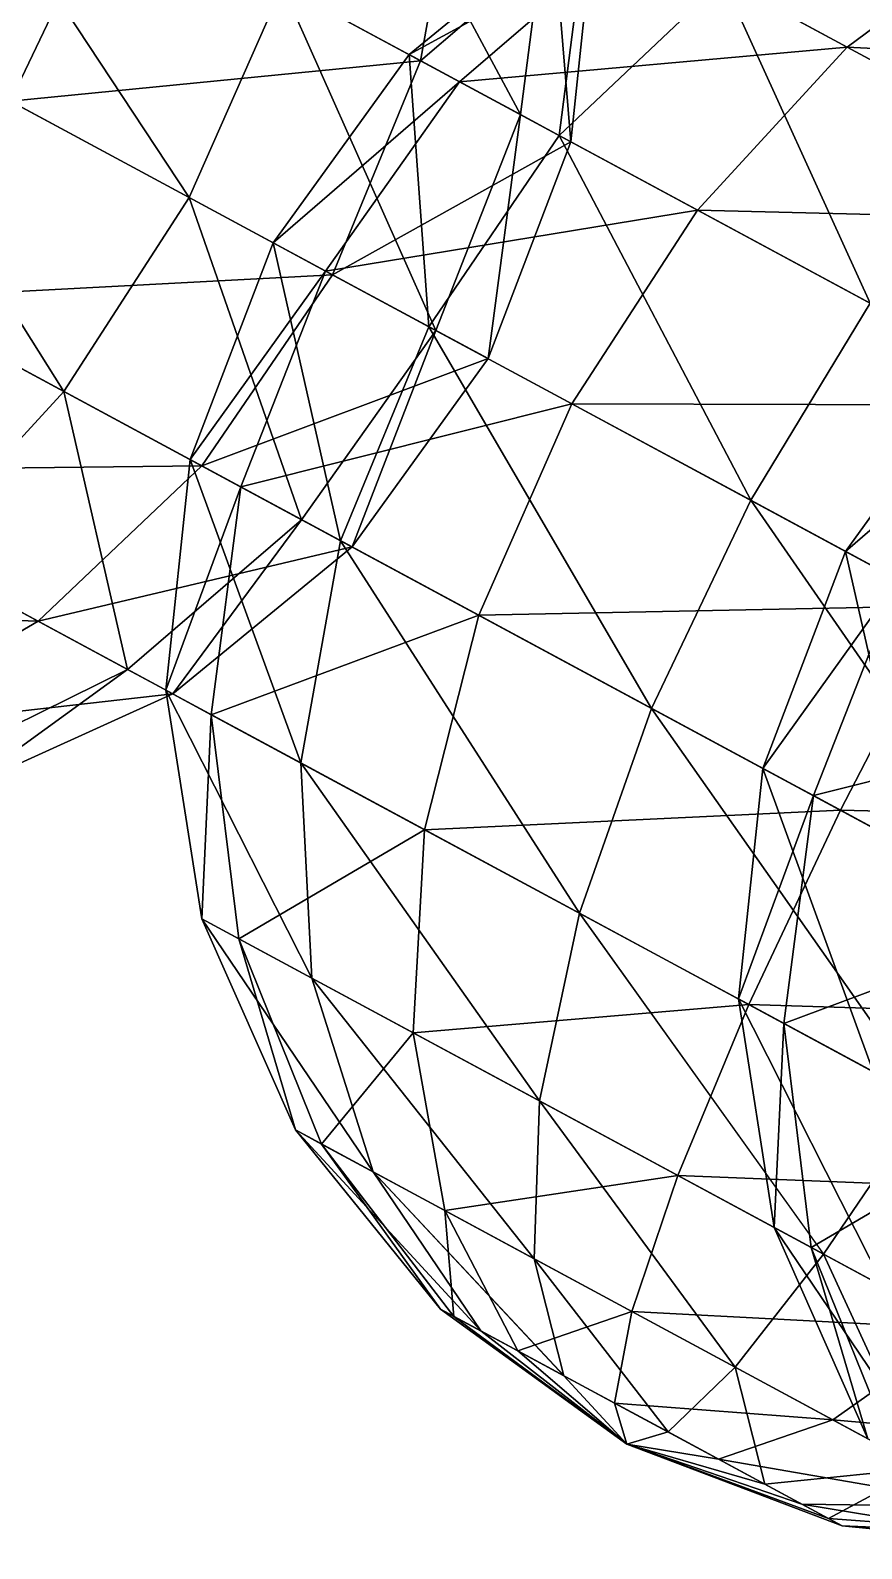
# Model space of a CAD drawing. Header units: metres. Extents: x -386 to 289, y -317 to 299.
# Drawn here: x 141.4 to 169.4, y 44.8 to 96 of the extents above; entities that cross this region are included whole.
import ezdxf

# ---------------------------------------------------------------- set-up
doc = ezdxf.new("R2010")
doc.units = ezdxf.units.M

msp = doc.modelspace()

# ---------------------------------------------------------------- linework, layer by layer
for points in [[(151.7312, 104.73092, -598.9949), (149.9038, 97.495445, -596.61957), (157.9263, 93.16673, -608.5318), (157.9264, 93.16683, -608.5317)], [(151.7312, 104.73092, -598.9949), (157.9263, 93.16673, -608.5318), (158.924, 100.8499, -609.67505), (158.9241, 100.85, -609.6749)], [(137.71432, 104.072525, -590.86115), (134.14587, 97.175224, -589.84784), (146.76534, 90.36613, -595.8094), (146.76544, 90.36623, -595.80927)], [(137.71432, 104.072525, -590.86115), (146.76534, 90.36613, -595.8094), (149.9038, 97.495445, -596.61957), (149.9039, 97.495544, -596.61945)], [(155.90988, 102.47623, -635.42914), (154.5645, 94.98067, -637.2567), (144.08098, 100.63727, -646.3725), (144.08109, 100.63737, -646.3724)], [(160.45349, 100.02463, -623.0109), (154.5645, 94.98067, -637.2567), (155.90988, 102.47623, -635.42914), (155.90999, 102.476326, -635.429)], [(144.08098, 100.63727, -646.3725), (140.7371, 93.61879, -647.31744), (127.185074, 100.93107, -649.3243), (127.18517, 100.93117, -649.32416)], [(171.04149, 101.37161, -343.261), (164.76573, 97.697876, -340.35373), (174.16501, 92.6263, -332.1807), (174.16512, 92.626396, -332.1806)], [(154.5645, 94.98067, -637.2567), (140.7371, 93.61879, -647.31744), (144.08098, 100.63727, -646.3725), (144.08109, 100.63737, -646.3724)], [(158.924, 100.8499, -609.67505), (157.9263, 93.16673, -608.5318), (159.63225, 92.24626, -623.406), (159.63235, 92.24636, -623.4059)], [(158.924, 100.8499, -609.67505), (159.63225, 92.24626, -623.406), (160.45349, 100.02463, -623.0109), (160.4536, 100.02473, -623.0108)], [(161.75162, 99.3242, -366.10776), (154.17178, 95.192566, -352.3768), (160.22212, 100.149475, -352.77188), (160.22223, 100.149574, -352.7718)], [(160.22212, 100.149475, -352.77188), (154.17178, 95.192566, -352.3768), (159.23953, 92.45816, -338.52615), (159.23964, 92.45826, -338.52606)], [(160.45349, 100.02463, -623.0109), (159.63225, 92.24626, -623.406), (154.5645, 94.98067, -637.2567), (154.5646, 94.98077, -637.2566)], [(160.22212, 100.149475, -352.77188), (159.23953, 92.45816, -338.52615), (164.76573, 97.697876, -340.35373), (164.76584, 97.697975, -340.35364)], [(174.45335, 99.53066, -373.00943), (168.94441, 95.443184, -376.788), (161.75162, 99.3242, -366.10776), (161.75172, 99.3243, -366.10767)], [(183.37666, 94.715904, -377.22485), (168.94441, 95.443184, -376.788), (174.45335, 99.53066, -373.00943), (174.45346, 99.53076, -373.00934)], [(161.75162, 99.3242, -366.10776), (155.87772, 94.272095, -367.25104), (154.17178, 95.192566, -352.3768), (154.17189, 95.192665, -352.3767)], [(168.94441, 95.443184, -376.788), (155.87772, 94.272095, -367.25104), (161.75162, 99.3242, -366.10776), (161.75172, 99.3243, -366.10767)], [(149.9038, 97.495445, -596.61957), (146.76534, 90.36613, -595.8094), (155.07085, 85.88472, -608.14185), (155.07095, 85.88482, -608.1417)], [(149.9038, 97.495445, -596.61957), (155.07085, 85.88472, -608.14185), (157.9263, 93.16673, -608.5318), (157.9264, 93.16683, -608.5317)], [(164.76573, 97.697876, -340.35373), (159.23953, 92.45816, -338.52615), (169.72305, 86.80156, -329.4103), (169.72316, 86.80166, -329.41022)], [(164.76573, 97.697876, -340.35373), (169.72305, 86.80156, -329.4103), (174.16501, 92.6263, -332.1807), (174.16512, 92.626396, -332.1806)], [(134.14587, 97.175224, -589.84784), (130.34021, 90.4059, -590.86115), (142.52968, 83.82882, -596.61957), (142.52979, 83.82892, -596.61945)], [(134.14587, 97.175224, -589.84784), (142.52968, 83.82882, -596.61957), (146.76534, 90.36613, -595.8094), (146.76544, 90.36623, -595.80927)], [(168.94441, 95.443184, -376.788), (163.90024, 89.94338, -379.16327), (155.87772, 94.272095, -367.25104), (155.87782, 94.272194, -367.25095)], [(179.87318, 89.54633, -381.9508), (163.90024, 89.94338, -379.16327), (168.94441, 95.443184, -376.788), (168.94452, 95.44328, -376.7879)], [(183.37666, 94.715904, -377.22485), (179.87318, 89.54633, -381.9508), (168.94441, 95.443184, -376.788), (168.94452, 95.44328, -376.7879)], [(168.94441, 95.443184, -376.788), (168.94441, 95.443184, -376.788), (179.87318, 89.54633, -381.9508), (179.87329, 89.54643, -381.9507)], [(154.5645, 94.98067, -637.2567), (151.59044, 87.76264, -637.88007), (140.7371, 93.61879, -647.31744), (140.73721, 93.61889, -647.3173)], [(155.87772, 94.272095, -367.25104), (149.59296, 88.84043, -352.24207), (154.17178, 95.192566, -352.3768), (154.17189, 95.192665, -352.3767)], [(154.17178, 95.192566, -352.3768), (149.59296, 88.84043, -352.24207), (154.83948, 86.00957, -337.9028), (154.83958, 86.00967, -337.9027)], [(159.63225, 92.24626, -623.406), (151.59044, 87.76264, -637.88007), (154.5645, 94.98067, -637.2567), (154.5646, 94.98077, -637.2566)], [(154.17178, 95.192566, -352.3768), (154.83948, 86.00957, -337.9028), (159.23953, 92.45816, -338.52615), (159.23964, 92.45826, -338.52606)], [(155.87772, 94.272095, -367.25104), (151.35907, 87.88749, -367.641), (149.59296, 88.84043, -352.24207), (149.59306, 88.84053, -352.24197)], [(163.90024, 89.94338, -379.16327), (151.35907, 87.88749, -367.641), (155.87772, 94.272095, -367.25104), (155.87782, 94.272194, -367.25095)], [(151.59044, 87.76264, -637.88007), (136.70686, 86.97064, -646.3725), (140.7371, 93.61879, -647.31744), (140.73721, 93.61889, -647.3173)], [(157.9263, 93.16673, -608.5318), (155.07085, 85.88472, -608.14185), (156.83696, 84.93177, -623.5408), (156.83707, 84.93187, -623.54065)], [(157.9263, 93.16673, -608.5318), (156.83696, 84.93177, -623.5408), (159.63225, 92.24626, -623.406), (159.63235, 92.24636, -623.4059)], [(159.63225, 92.24626, -623.406), (156.83696, 84.93177, -623.5408), (151.59044, 87.76264, -637.88007), (151.59055, 87.76274, -637.87994)], [(159.23953, 92.45816, -338.52615), (154.83948, 86.00957, -337.9028), (165.69283, 80.15341, -328.4654), (165.69293, 80.15351, -328.4653)], [(159.23953, 92.45816, -338.52615), (165.69283, 80.15341, -328.4654), (169.72305, 86.80156, -329.4103), (169.72316, 86.80166, -329.41022)], [(130.34021, 90.4059, -590.86115), (137.4855, 78.329025, -598.9949), (142.52968, 83.82882, -596.61957), (142.52979, 83.82892, -596.61945)], [(146.76534, 90.36613, -595.8094), (142.52968, 83.82882, -596.61957), (150.55219, 79.50011, -608.5318), (150.55229, 79.500206, -608.5317)], [(146.76534, 90.36613, -595.8094), (150.55219, 79.50011, -608.5318), (155.07085, 85.88472, -608.14185), (155.07095, 85.88482, -608.1417)], [(163.90024, 89.94338, -379.16327), (159.66458, 83.406075, -379.97345), (151.35907, 87.88749, -367.641), (151.35918, 87.88759, -367.6409)], [(176.0897, 83.3663, -384.92166), (159.66458, 83.406075, -379.97345), (163.90024, 89.94338, -379.16327), (163.90034, 89.94348, -379.16318)], [(179.87318, 89.54633, -381.9508), (176.0897, 83.3663, -384.92166), (163.90024, 89.94338, -379.16327), (163.90034, 89.94348, -379.16318)], [(163.90024, 89.94338, -379.16327), (163.90024, 89.94338, -379.16327), (176.0897, 83.3663, -384.92166), (176.08981, 83.3664, -384.92157)], [(151.35907, 87.88749, -367.641), (146.79767, 81.52594, -352.3768), (149.59296, 88.84043, -352.24207), (149.59306, 88.84053, -352.24197)], [(149.59296, 88.84043, -352.24207), (146.79767, 81.52594, -352.3768), (151.86542, 78.791534, -338.52615), (151.86552, 78.79163, -338.52606)], [(149.59296, 88.84043, -352.24207), (151.86542, 78.791534, -338.52615), (154.83948, 86.00957, -337.9028), (154.83958, 86.00967, -337.9027)], [(151.59044, 87.76264, -637.88007), (147.19038, 81.31404, -637.2567), (136.70686, 86.97064, -646.3725), (136.70697, 86.97074, -646.3724)], [(151.35907, 87.88749, -367.641), (148.5036, 80.60547, -367.25104), (146.79767, 81.52594, -352.3768), (146.79778, 81.52604, -352.3767)], [(156.83696, 84.93177, -623.5408), (147.19038, 81.31404, -637.2567), (151.59044, 87.76264, -637.88007), (151.59055, 87.76274, -637.87994)], [(159.66458, 83.406075, -379.97345), (148.5036, 80.60547, -367.25104), (151.35907, 87.88749, -367.641), (151.35918, 87.88759, -367.6409)], [(147.19038, 81.31404, -637.2567), (132.26491, 81.145905, -643.6022), (136.70686, 86.97064, -646.3725), (136.70697, 86.97074, -646.3724)], [(169.72305, 86.80156, -329.4103), (165.69283, 80.15341, -328.4654), (179.24486, 72.84113, -326.4586), (179.24496, 72.84123, -326.4585)], [(155.07085, 85.88472, -608.14185), (150.55219, 79.50011, -608.5318), (152.25813, 78.579636, -623.406), (152.25824, 78.579735, -623.4059)], [(154.83948, 86.00957, -337.9028), (151.86542, 78.791534, -338.52615), (162.34894, 73.134926, -329.4103), (162.34904, 73.135025, -329.41022)], [(155.07085, 85.88472, -608.14185), (152.25813, 78.579636, -623.406), (156.83696, 84.93177, -623.5408), (156.83707, 84.93187, -623.54065)], [(154.83948, 86.00957, -337.9028), (162.34894, 73.134926, -329.4103), (165.69283, 80.15341, -328.4654), (165.69293, 80.15351, -328.4653)], [(156.83696, 84.93177, -623.5408), (152.25813, 78.579636, -623.406), (147.19038, 81.31404, -637.2567), (147.19049, 81.31414, -637.2566)], [(175.17819, 83.85812, -535.5336), (168.89342, 78.42646, -520.52466), (173.47224, 84.778595, -520.6594), (173.47235, 84.778694, -520.6593)], [(173.47224, 84.778595, -520.6594), (168.89342, 78.42646, -520.52466), (174.13994, 75.5956, -506.1854), (174.14005, 75.595695, -506.1853)], [(142.52968, 83.82882, -596.61957), (137.4855, 78.329025, -598.9949), (144.6783, 74.448006, -609.67505), (144.6784, 74.448105, -609.6749)], [(142.52968, 83.82882, -596.61957), (144.6783, 74.448006, -609.67505), (150.55219, 79.50011, -608.5318), (150.55229, 79.500206, -608.5317)], [(175.17819, 83.85812, -535.5336), (170.65953, 77.47352, -535.9236), (168.89342, 78.42646, -520.52466), (168.89352, 78.42656, -520.52454)], [(159.66458, 83.406075, -379.97345), (156.52612, 76.27676, -379.16327), (148.5036, 80.60547, -367.25104), (148.50371, 80.60557, -367.25095)], [(172.28406, 76.59698, -385.93497), (156.52612, 76.27676, -379.16327), (159.66458, 83.406075, -379.97345), (159.66469, 83.40617, -379.97336)], [(176.0897, 83.3663, -384.92166), (172.28406, 76.59698, -385.93497), (159.66458, 83.406075, -379.97345), (159.66469, 83.40617, -379.97336)], [(159.66458, 83.406075, -379.97345), (159.66458, 83.406075, -379.97345), (172.28406, 76.59698, -385.93497), (172.28416, 76.59708, -385.93488)], [(148.5036, 80.60547, -367.25104), (145.97643, 73.747574, -352.77188), (146.79767, 81.52594, -352.3768), (146.79778, 81.52604, -352.3767)], [(146.79767, 81.52594, -352.3768), (145.97643, 73.747574, -352.77188), (150.52005, 71.295975, -340.35373), (150.52016, 71.296074, -340.35364)], [(146.79767, 81.52594, -352.3768), (150.52005, 71.295975, -340.35373), (151.86542, 78.791534, -338.52615), (151.86552, 78.79163, -338.52606)], [(141.66418, 76.07433, -635.42914), (127.71396, 76.54151, -639.1951), (132.26491, 81.145905, -643.6022), (132.26501, 81.146, -643.60205)], [(147.19038, 81.31404, -637.2567), (141.66418, 76.07433, -635.42914), (132.26491, 81.145905, -643.6022), (132.26501, 81.146, -643.60205)], [(152.25813, 78.579636, -623.406), (141.66418, 76.07433, -635.42914), (147.19038, 81.31404, -637.2567), (147.19049, 81.31414, -637.2566)], [(148.5036, 80.60547, -367.25104), (147.50592, 72.9223, -366.10776), (145.97643, 73.747574, -352.77188), (145.97653, 73.74767, -352.7718)], [(156.52612, 76.27676, -379.16327), (147.50592, 72.9223, -366.10776), (148.5036, 80.60547, -367.25104), (148.50371, 80.60557, -367.25095)], [(165.69283, 80.15341, -328.4654), (162.34894, 73.134926, -329.4103), (175.4392, 66.07181, -327.4719), (175.4393, 66.07191, -327.4718)], [(165.69283, 80.15341, -328.4654), (175.4392, 66.07181, -327.4719), (179.24486, 72.84113, -326.4586), (179.24496, 72.84123, -326.4585)], [(150.55219, 79.50011, -608.5318), (144.6783, 74.448006, -609.67505), (146.2078, 73.62273, -623.0109), (146.2079, 73.622826, -623.0108)], [(150.55219, 79.50011, -608.5318), (146.2078, 73.62273, -623.0109), (152.25813, 78.579636, -623.406), (152.25824, 78.579735, -623.4059)], [(152.25813, 78.579636, -623.406), (146.2078, 73.62273, -623.0109), (141.66418, 76.07433, -635.42914), (141.66429, 76.07443, -635.429)], [(151.86542, 78.791534, -338.52615), (150.52005, 71.295975, -340.35373), (159.91931, 66.2244, -332.1807), (159.91942, 66.2245, -332.1806)], [(151.86542, 78.791534, -338.52615), (159.91931, 66.2244, -332.1807), (162.34894, 73.134926, -329.4103), (162.34904, 73.135025, -329.41022)], [(170.65953, 77.47352, -535.9236), (166.09813, 71.11197, -520.6594), (168.89342, 78.42646, -520.52466), (168.89352, 78.42656, -520.52454)], [(168.89342, 78.42646, -520.52466), (166.09813, 71.11197, -520.6594), (171.16588, 68.37756, -506.80875), (171.16599, 68.37766, -506.80865)], [(168.89342, 78.42646, -520.52466), (171.16588, 68.37756, -506.80875), (174.13994, 75.5956, -506.1854), (174.14005, 75.595695, -506.1853)], [(137.4855, 78.329025, -598.9949), (137.84944, 71.0727, -611.4938), (144.6783, 74.448006, -609.67505), (144.6784, 74.448105, -609.6749)], [(170.65953, 77.47352, -535.9236), (167.80408, 70.1915, -535.5336), (166.09813, 71.11197, -520.6594), (166.09824, 71.11207, -520.6593)], [(178.96506, 72.9921, -548.25604), (167.80408, 70.1915, -535.5336), (170.65953, 77.47352, -535.9236), (170.65964, 77.47362, -535.92346)], [(141.66418, 76.07433, -635.42914), (135.38843, 72.40059, -632.52185), (127.71396, 76.54151, -639.1951), (127.71406, 76.54161, -639.195)], [(172.28406, 76.59698, -385.93497), (168.71559, 69.69967, -384.92166), (156.52612, 76.27676, -379.16327), (156.52623, 76.276855, -379.16318)], [(185.83609, 69.2847, -383.92816), (168.71559, 69.69967, -384.92166), (172.28406, 76.59698, -385.93497), (172.28416, 76.59708, -385.93488)], [(146.2078, 73.62273, -623.0109), (135.38843, 72.40059, -632.52185), (141.66418, 76.07433, -635.42914), (141.66429, 76.07443, -635.429)], [(156.52612, 76.27676, -379.16327), (154.69872, 69.04128, -376.788), (147.50592, 72.9223, -366.10776), (147.50603, 72.9224, -366.10767)], [(168.71559, 69.69967, -384.92166), (154.69872, 69.04128, -376.788), (156.52612, 76.27676, -379.16327), (156.52623, 76.276855, -379.16318)], [(156.52612, 76.27676, -379.16327), (156.52612, 76.27676, -379.16327), (168.71559, 69.69967, -384.92166), (168.7157, 69.69977, -384.92157)], [(144.6783, 74.448006, -609.67505), (137.84944, 71.0727, -611.4938), (139.09828, 70.398865, -622.38245), (139.09839, 70.398964, -622.3823)], [(144.6783, 74.448006, -609.67505), (139.09828, 70.398865, -622.38245), (146.2078, 73.62273, -623.0109), (146.2079, 73.622826, -623.0108)], [(147.50592, 72.9223, -366.10776), (147.18518, 66.035416, -353.40036), (145.97643, 73.747574, -352.77188), (145.97653, 73.74767, -352.7718)], [(145.97643, 73.747574, -352.77188), (147.18518, 66.035416, -353.40036), (150.89503, 64.03369, -343.261), (150.89514, 64.03379, -343.2609)], [(145.97643, 73.747574, -352.77188), (150.89503, 64.03369, -343.261), (150.52005, 71.295975, -340.35373), (150.52016, 71.296074, -340.35364)], [(146.2078, 73.62273, -623.0109), (139.09828, 70.398865, -622.38245), (135.38843, 72.40059, -632.52185), (135.38853, 72.40069, -632.5217)], [(147.50592, 72.9223, -366.10776), (148.43402, 65.36158, -364.28906), (147.18518, 66.035416, -353.40036), (147.18529, 66.035515, -353.40027)], [(154.69872, 69.04128, -376.788), (148.43402, 65.36158, -364.28906), (147.50592, 72.9223, -366.10776), (147.50603, 72.9224, -366.10767)], [(162.34894, 73.134926, -329.4103), (159.91931, 66.2244, -332.1807), (171.65572, 59.89178, -330.44275), (171.65582, 59.89188, -330.44266)], [(162.34894, 73.134926, -329.4103), (171.65572, 59.89178, -330.44275), (175.4392, 66.07181, -327.4719), (175.4393, 66.07191, -327.4718)], [(178.96506, 72.9921, -548.25604), (175.82658, 65.862785, -547.44586), (167.80408, 70.1915, -535.5336), (167.80418, 70.1916, -535.5335)], [(150.52005, 71.295975, -340.35373), (150.89503, 64.03369, -343.261), (158.5695, 59.89277, -336.5877), (158.56961, 59.892868, -336.58762)], [(150.52005, 71.295975, -340.35373), (158.5695, 59.89277, -336.5877), (159.91931, 66.2244, -332.1807), (159.91942, 66.2245, -332.1806)], [(167.80408, 70.1915, -535.5336), (165.27689, 63.333607, -521.0545), (166.09813, 71.11197, -520.6594), (166.09824, 71.11207, -520.6593)], [(166.09813, 71.11197, -520.6594), (165.27689, 63.333607, -521.0545), (169.8205, 60.882004, -508.63632), (169.8206, 60.882103, -508.63623)], [(166.09813, 71.11197, -520.6594), (169.8205, 60.882004, -508.63632), (171.16588, 68.37756, -506.80875), (171.16599, 68.37766, -506.80865)], [(167.80408, 70.1915, -535.5336), (166.8064, 62.50833, -534.3904), (165.27689, 63.333607, -521.0545), (165.277, 63.333706, -521.0544)], [(175.82658, 65.862785, -547.44586), (166.8064, 62.50833, -534.3904), (167.80408, 70.1915, -535.5336), (167.80418, 70.1916, -535.5335)], [(168.71559, 69.69967, -384.92166), (165.62749, 63.144432, -381.9508), (154.69872, 69.04128, -376.788), (154.69882, 69.04138, -376.7879)], [(181.80585, 62.63655, -382.98325), (165.62749, 63.144432, -381.9508), (168.71559, 69.69967, -384.92166), (168.7157, 69.69977, -384.92157)], [(185.83609, 69.2847, -383.92816), (181.80585, 62.63655, -382.98325), (168.71559, 69.69967, -384.92166), (168.7157, 69.69977, -384.92157)], [(154.69872, 69.04128, -376.788), (154.3069, 62.19274, -373.00943), (148.43402, 65.36158, -364.28906), (148.43413, 65.36168, -364.28897)], [(165.62749, 63.144432, -381.9508), (154.3069, 62.19274, -373.00943), (154.69872, 69.04128, -376.788), (154.69882, 69.04138, -376.7879)], [(154.69872, 69.04128, -376.788), (154.69872, 69.04128, -376.788), (165.62749, 63.144432, -381.9508), (165.6276, 63.14453, -381.9507)], [(159.91931, 66.2244, -332.1807), (158.5695, 59.89277, -336.5877), (168.15224, 54.722206, -335.1687), (168.15234, 54.722305, -335.1686)], [(159.91931, 66.2244, -332.1807), (168.15224, 54.722206, -335.1687), (171.65572, 59.89178, -330.44275), (171.65582, 59.89188, -330.44266)], [(148.43402, 65.36158, -364.28906), (150.34157, 58.91503, -354.21942), (147.18518, 66.035416, -353.40036), (147.18529, 66.035515, -353.40027)], [(147.18518, 66.035416, -353.40036), (150.34157, 58.91503, -354.21942), (152.96483, 57.499596, -347.04977), (152.96494, 57.499695, -347.04968)], [(147.18518, 66.035416, -353.40036), (152.96483, 57.499596, -347.04977), (150.89503, 64.03369, -343.261), (150.89514, 64.03379, -343.2609)], [(175.82658, 65.862785, -547.44586), (173.99918, 58.62731, -545.07056), (166.8064, 62.50833, -534.3904), (166.8065, 62.50843, -534.39026)], [(154.3069, 62.19274, -373.00943), (151.22462, 58.438557, -361.91888), (148.43402, 65.36158, -364.28906), (148.43413, 65.36168, -364.28897)], [(148.43402, 65.36158, -364.28906), (151.22462, 58.438557, -361.91888), (150.34157, 58.91503, -354.21942), (150.34167, 58.91513, -354.21933)], [(150.89503, 64.03369, -343.261), (152.96483, 57.499596, -347.04977), (158.39151, 54.571518, -342.3311), (158.39162, 54.571617, -342.331)], [(150.89503, 64.03369, -343.261), (158.39151, 54.571518, -342.3311), (158.5695, 59.89277, -336.5877), (158.56961, 59.892868, -336.58762)], [(165.62749, 63.144432, -381.9508), (163.23021, 57.377983, -377.22485), (154.3069, 62.19274, -373.00943), (154.307, 62.19284, -373.00934)], [(177.36389, 56.811813, -380.21286), (163.23021, 57.377983, -377.22485), (165.62749, 63.144432, -381.9508), (165.6276, 63.14453, -381.9507)], [(166.8064, 62.50833, -534.3904), (166.48564, 55.621445, -521.683), (165.27689, 63.333607, -521.0545), (165.277, 63.333706, -521.0544)], [(165.27689, 63.333607, -521.0545), (166.48564, 55.621445, -521.683), (170.1955, 53.61972, -511.54358), (170.1956, 53.61982, -511.5435)], [(165.27689, 63.333607, -521.0545), (170.1955, 53.61972, -511.54358), (169.8205, 60.882004, -508.63632), (169.8206, 60.882103, -508.63623)], [(181.80585, 62.63655, -382.98325), (177.36389, 56.811813, -380.21286), (165.62749, 63.144432, -381.9508), (165.6276, 63.14453, -381.9507)], [(166.8064, 62.50833, -534.3904), (167.73448, 54.94761, -532.57166), (166.48564, 55.621445, -521.683), (166.48575, 55.621544, -521.68286)], [(173.99918, 58.62731, -545.07056), (167.73448, 54.94761, -532.57166), (166.8064, 62.50833, -534.3904), (166.8065, 62.50843, -534.39026)], [(154.3069, 62.19274, -373.00943), (155.37738, 56.19785, -368.0851), (151.22462, 58.438557, -361.91888), (151.22473, 58.438656, -361.9188)], [(163.23021, 57.377983, -377.22485), (155.37738, 56.19785, -368.0851), (154.3069, 62.19274, -373.00943), (154.307, 62.19284, -373.00934)], [(154.3069, 62.19274, -373.00943), (154.3069, 62.19274, -373.00943), (163.23021, 57.377983, -377.22485), (163.23032, 57.378082, -377.22476)], [(158.5695, 59.89277, -336.5877), (158.39151, 54.571518, -342.3311), (165.16751, 50.915382, -341.32767), (165.16762, 50.91548, -341.32758)], [(158.5695, 59.89277, -336.5877), (165.16751, 50.915382, -341.32767), (168.15224, 54.722206, -335.1687), (168.15234, 54.722305, -335.1686)], [(171.65572, 59.89178, -330.44275), (168.15224, 54.722206, -335.1687), (177.07555, 49.907448, -339.38412), (177.07565, 49.907547, -339.38403)], [(151.22462, 58.438557, -361.91888), (155.23048, 52.871662, -355.17322), (150.34157, 58.91503, -354.21942), (150.34167, 58.91513, -354.21933)], [(150.34157, 58.91503, -354.21942), (155.23048, 52.871662, -355.17322), (156.58838, 52.13898, -351.46194), (156.58849, 52.13908, -351.46185)], [(150.34157, 58.91503, -354.21942), (156.58838, 52.13898, -351.46194), (152.96483, 57.499596, -347.04977), (152.96494, 57.499695, -347.04968)], [(155.37738, 56.19785, -368.0851), (155.68759, 52.625023, -359.15875), (151.22462, 58.438557, -361.91888), (151.22473, 58.438656, -361.9188)], [(151.22462, 58.438557, -361.91888), (155.68759, 52.625023, -359.15875), (155.23048, 52.871662, -355.17322), (155.23059, 52.87176, -355.17313)], [(173.99918, 58.62731, -545.07056), (173.60736, 51.77877, -541.292), (167.73448, 54.94761, -532.57166), (167.73459, 54.94771, -532.57153)], [(152.96483, 57.499596, -347.04977), (156.58838, 52.13898, -351.46194), (159.39743, 50.6233, -349.01938), (159.39754, 50.623398, -349.0193)], [(152.96483, 57.499596, -347.04977), (159.39743, 50.6233, -349.01938), (158.39151, 54.571518, -342.3311), (158.39162, 54.571617, -342.331)], [(163.23021, 57.377983, -377.22485), (161.68712, 52.7933, -371.0659), (155.37738, 56.19785, -368.0851), (155.37749, 56.19795, -368.08502)], [(172.81294, 52.20742, -375.80582), (161.68712, 52.7933, -371.0659), (163.23021, 57.377983, -377.22485), (163.23032, 57.378082, -377.22476)], [(177.36389, 56.811813, -380.21286), (172.81294, 52.20742, -375.80582), (163.23021, 57.377983, -377.22485), (163.23032, 57.378082, -377.22476)], [(161.68712, 52.7933, -371.0659), (157.83722, 51.46515, -362.35065), (155.37738, 56.19785, -368.0851), (155.37749, 56.19795, -368.08502)], [(155.37738, 56.19785, -368.0851), (157.83722, 51.46515, -362.35065), (155.68759, 52.625023, -359.15875), (155.6877, 52.625122, -359.15866)], [(155.37738, 56.19785, -368.0851), (155.37738, 56.19785, -368.0851), (161.68712, 52.7933, -371.0659), (161.68723, 52.7934, -371.0658)], [(167.73448, 54.94761, -532.57166), (169.64203, 48.50106, -522.502), (166.48564, 55.621445, -521.683), (166.48575, 55.621544, -521.68286)], [(166.48564, 55.621445, -521.683), (169.64203, 48.50106, -522.502), (172.26529, 47.085625, -515.3324), (172.2654, 47.085724, -515.3323)], [(166.48564, 55.621445, -521.683), (172.26529, 47.085625, -515.3324), (170.1955, 53.61972, -511.54358), (170.1956, 53.61982, -511.5435)], [(173.60736, 51.77877, -541.292), (170.52509, 48.024586, -530.2015), (167.73448, 54.94761, -532.57166), (167.73459, 54.94771, -532.57153)], [(167.73448, 54.94761, -532.57166), (170.52509, 48.024586, -530.2015), (169.64203, 48.50106, -522.502), (169.64214, 48.50116, -522.5019)], [(158.39151, 54.571518, -342.3311), (159.39743, 50.6233, -349.01938), (162.90495, 48.73074, -348.49997), (162.90506, 48.73084, -348.49988)], [(158.39151, 54.571518, -342.3311), (162.90495, 48.73074, -348.49997), (165.16751, 50.915382, -341.32767), (165.16762, 50.91548, -341.32758)], [(168.15224, 54.722206, -335.1687), (165.16751, 50.915382, -341.32767), (171.47725, 47.510834, -344.30844), (171.47736, 47.510933, -344.30835)], [(168.15224, 54.722206, -335.1687), (171.47725, 47.510834, -344.30844), (177.07555, 49.907448, -339.38412), (177.07565, 49.907547, -339.38403)], [(155.68759, 52.625023, -359.15875), (161.51875, 48.317158, -356.19678), (155.23048, 52.871662, -355.17322), (155.23059, 52.87176, -355.17313)], [(155.23048, 52.871662, -355.17322), (161.51875, 48.317158, -356.19678), (156.58838, 52.13898, -351.46194), (156.58849, 52.13908, -351.46185)], [(161.68712, 52.7933, -371.0659), (161.10338, 49.702824, -363.8936), (157.83722, 51.46515, -362.35065), (157.83733, 51.46525, -362.35056)], [(168.46313, 49.13716, -370.06247), (161.10338, 49.702824, -363.8936), (161.68712, 52.7933, -371.0659), (161.68723, 52.7934, -371.0658)], [(172.81294, 52.20742, -375.80582), (168.46313, 49.13716, -370.06247), (161.68712, 52.7933, -371.0659), (161.68723, 52.7934, -371.0658)], [(157.83722, 51.46515, -362.35065), (161.51875, 48.317158, -356.19678), (155.68759, 52.625023, -359.15875), (155.6877, 52.625122, -359.15866)], [(156.58838, 52.13898, -351.46194), (161.51875, 48.317158, -356.19678), (159.39743, 50.6233, -349.01938), (159.39754, 50.623398, -349.0193)], [(180.48741, 48.066498, -369.13257), (168.46313, 49.13716, -370.06247), (172.81294, 52.20742, -375.80582), (172.81305, 52.20752, -375.80573)], [(161.10338, 49.702824, -363.8936), (161.51875, 48.317158, -356.19678), (157.83722, 51.46515, -362.35065), (157.83733, 51.46525, -362.35056)], [(165.16751, 50.915382, -341.32767), (162.90495, 48.73074, -348.49997), (166.17111, 46.968414, -350.0429), (166.17122, 46.968513, -350.04282)], [(165.16751, 50.915382, -341.32767), (166.17111, 46.968414, -350.0429), (171.47725, 47.510834, -344.30844), (171.47736, 47.510933, -344.30835)], [(159.39743, 50.6233, -349.01938), (161.51875, 48.317158, -356.19678), (162.90495, 48.73074, -348.49997), (162.90506, 48.73084, -348.49988)], [(164.6109, 47.810265, -363.37418), (161.51875, 48.317158, -356.19678), (161.10338, 49.702824, -363.8936), (161.10349, 49.702923, -363.8935)], [(168.46313, 49.13716, -370.06247), (164.6109, 47.810265, -363.37418), (161.10338, 49.702824, -363.8936), (161.10349, 49.702923, -363.8935)], [(162.90495, 48.73074, -348.49997), (161.51875, 48.317158, -356.19678), (166.17111, 46.968414, -350.0429), (166.17122, 46.968513, -350.04282)], [(173.8898, 46.209087, -365.34378), (164.6109, 47.810265, -363.37418), (168.46313, 49.13716, -370.06247), (168.46324, 49.13726, -370.06238)], [(180.48741, 48.066498, -369.13257), (173.8898, 46.209087, -365.34378), (168.46313, 49.13716, -370.06247), (168.46324, 49.13726, -370.06238)], [(166.17111, 46.968414, -350.0429), (161.51875, 48.317158, -356.19678), (168.32074, 45.80854, -353.2348), (168.32085, 45.80864, -353.2347)], [(168.32074, 45.80854, -353.2348), (161.51875, 48.317158, -356.19678), (168.77785, 45.5619, -357.22034), (168.77795, 45.562, -357.22025)], [(168.77785, 45.5619, -357.22034), (161.51875, 48.317158, -356.19678), (167.41995, 46.294582, -360.9316), (167.42006, 46.29468, -360.93152)], [(167.41995, 46.294582, -360.9316), (161.51875, 48.317158, -356.19678), (164.6109, 47.810265, -363.37418), (164.61101, 47.810364, -363.37408)], [(173.8898, 46.209087, -365.34378), (167.41995, 46.294582, -360.9316), (164.6109, 47.810265, -363.37418), (164.61101, 47.810364, -363.37408)], [(171.47725, 47.510834, -344.30844), (166.17111, 46.968414, -350.0429), (168.32074, 45.80854, -353.2348), (168.32085, 45.80864, -353.2347)], [(171.47725, 47.510834, -344.30844), (168.32074, 45.80854, -353.2348), (175.63, 45.270126, -350.47467), (175.63011, 45.270226, -350.47458)], [(176.51306, 44.793655, -358.17413), (168.77785, 45.5619, -357.22034), (167.41995, 46.294582, -360.9316), (167.42006, 46.29468, -360.93152)], [(176.51306, 44.793655, -358.17413), (167.41995, 46.294582, -360.9316), (173.8898, 46.209087, -365.34378), (173.88991, 46.209187, -365.3437)], [(175.63, 45.270126, -350.47467), (168.32074, 45.80854, -353.2348), (168.77785, 45.5619, -357.22034), (168.77795, 45.562, -357.22025)], [(175.63, 45.270126, -350.47467), (168.77785, 45.5619, -357.22034), (176.51306, 44.793655, -358.17413), (176.51317, 44.793755, -358.17404)]]:
    msp.add_3dface(points)

doc.saveas('drawing.dxf')
